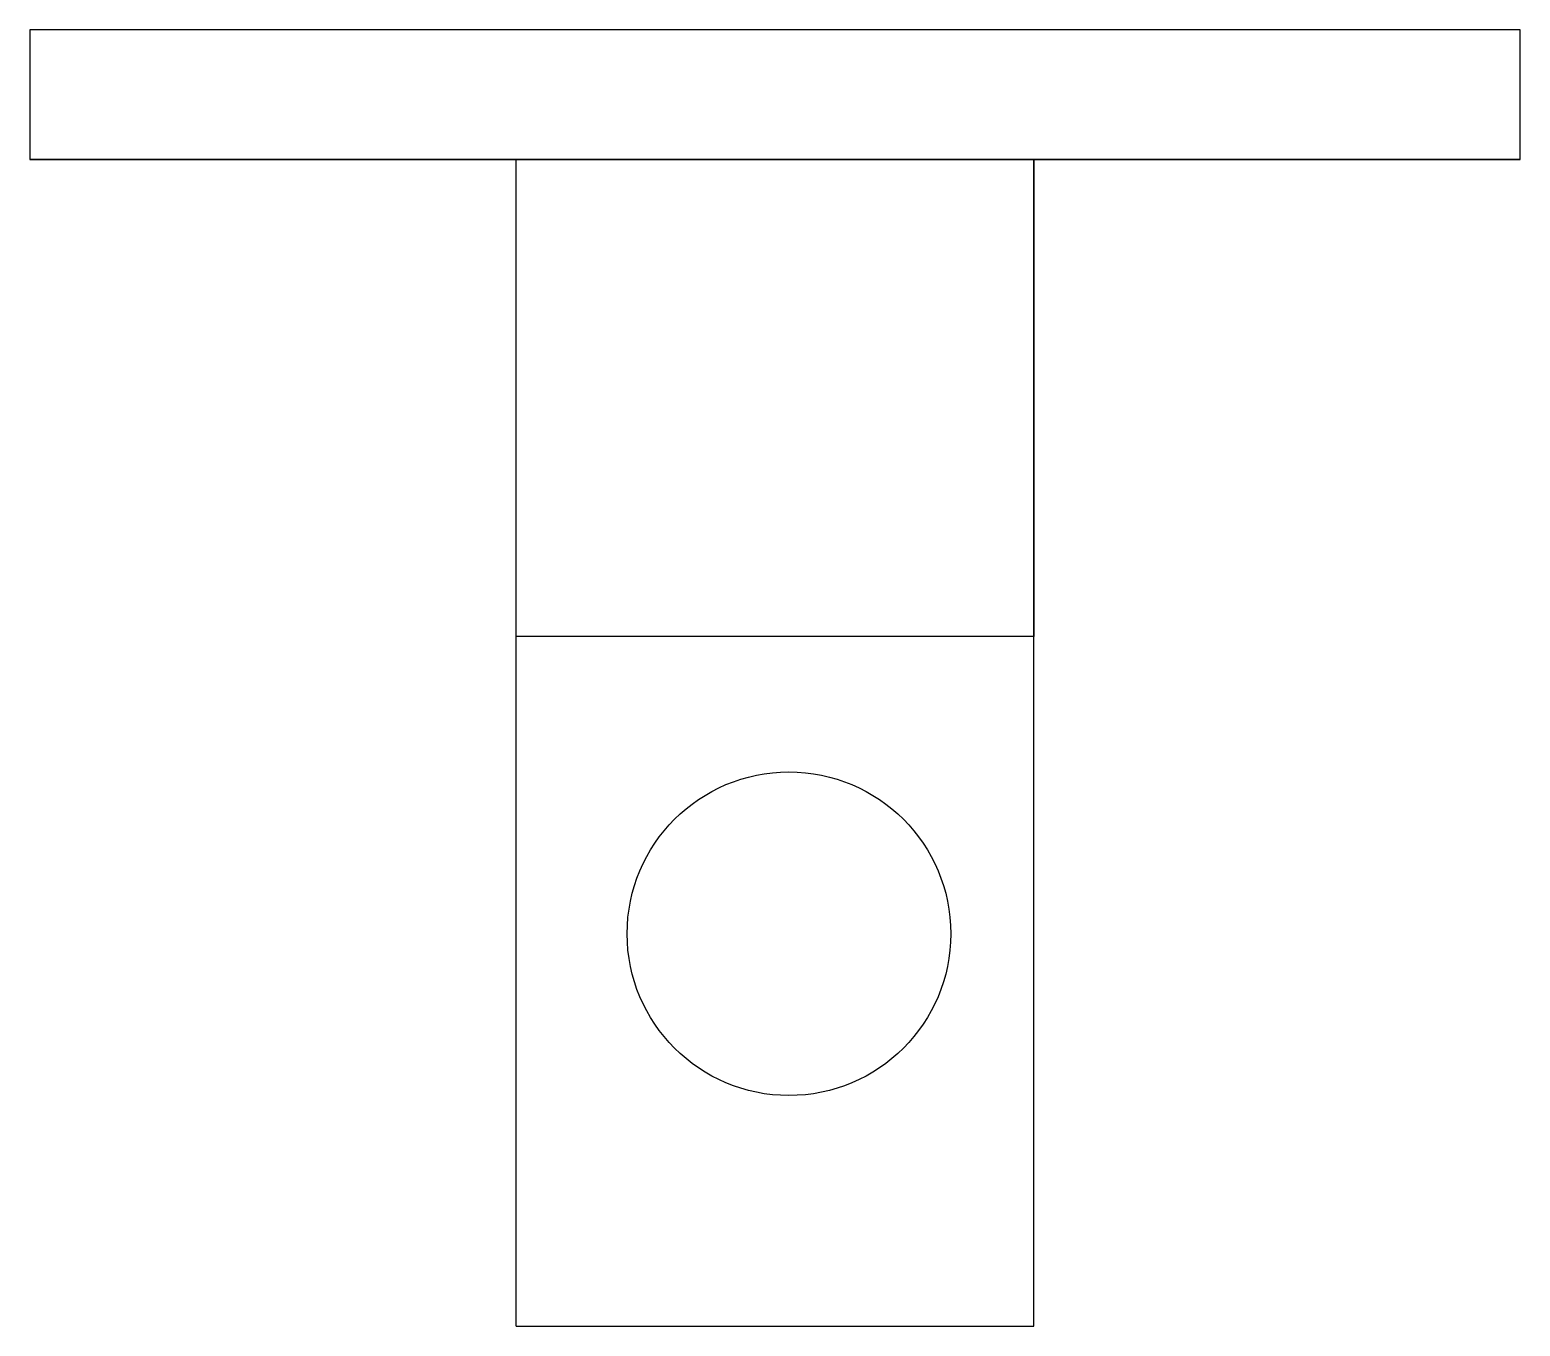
# Model space of a CAD drawing. Header units: millimetres. Extents: x -178.2 to -119.8, y -46.3 to 4.5.
import ezdxf

# ---------------------------------------------------------------- set-up
doc = ezdxf.new("R2010")
doc.units = ezdxf.units.MM
doc.layers.get('0').update_dxf_attribs({"linetype": 'CONTINUOUS'})

msp = doc.modelspace()

# ---------------------------------------------------------------- linework, layer by layer
for p, q in [((-119.798, -0.538), (-178.198, -0.538)), ((-159.142, -46.258), (-159.142, -0.538)), ((-159.142, -0.538), (-119.798, -0.538)), ((-159.142, -19.521), (-159.142, -0.538)), ((-159.142, -19.23), (-159.142, -0.538)), ((-159.142, -0.538), (-138.853, -0.538)), ((-138.853, -46.259), (-138.853, -0.538)), ((-138.853, -0.538), (-138.853, -19.23)), ((-138.853, -19.23), (-159.142, -19.23)), ((-159.142, -46.258), (-138.853, -46.259))]:
    msp.add_line(p, q)
msp.add_lwpolyline([(-178.198, -0.538), (-119.798, -0.538), (-119.798, 4.545), (-178.198, 4.545)], close=True)
msp.add_circle((-148.45, -30.879), 6.341)

doc.saveas('drawing.dxf')
